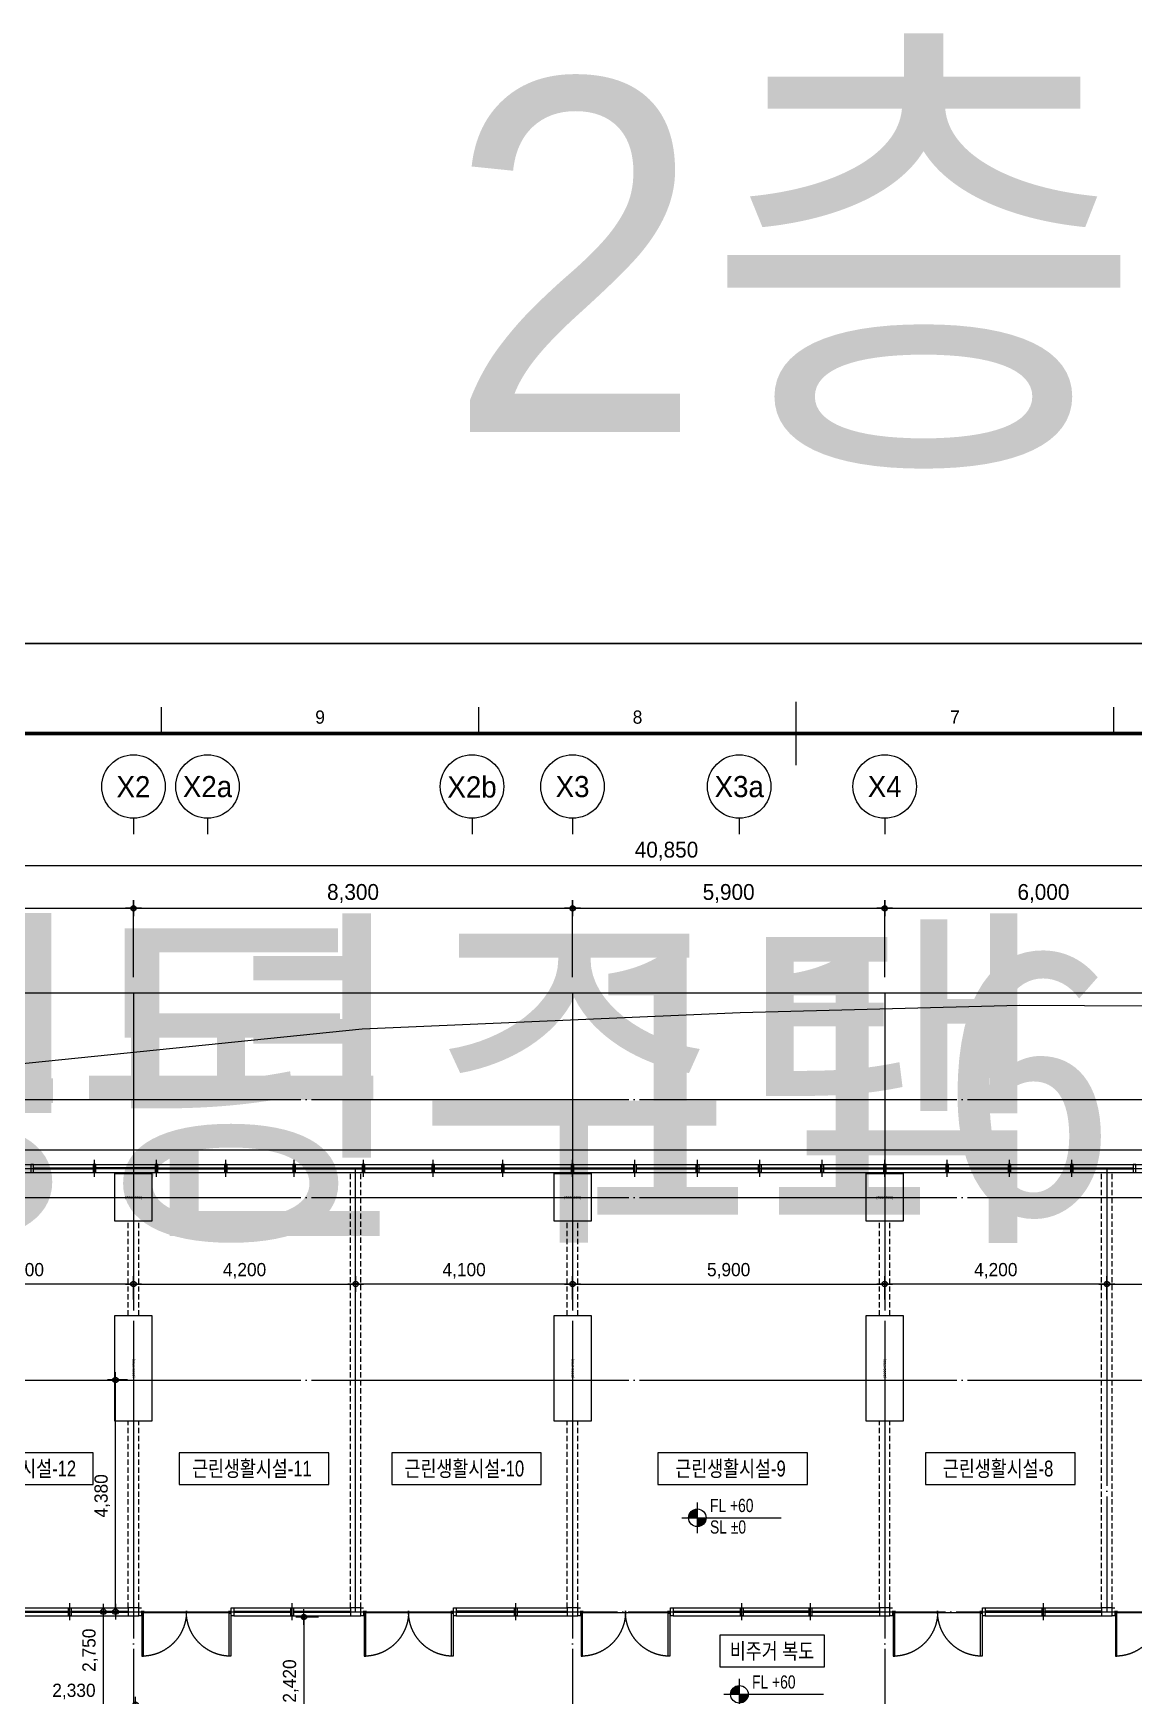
# Model space of a CAD drawing. Header units: millimetres. Extents: x 0 to 1390178, y 0 to 110113.
# Drawn here: x 531578 to 552380, y 39513 to 70935 of the extents above; entities that cross this region are included whole.
import ezdxf
from ezdxf.enums import TextEntityAlignment as Align
from ezdxf.xclip import XClip

# ---------------------------------------------------------------- set-up
doc = ezdxf.new("R2018")
doc.units = ezdxf.units.MM
doc.header["$LTSCALE"] = 100
doc.header["$XCLIPFRAME"] = 0
for name, pattern in [('X - 평면도$0$CEN', [62, 60, -1, 0, -1]), ('X - 평면도$0$H1', [1, 0.5, -0.5]), ('X - 평면도$0$HID', [1.5, 1, -0.5])]:
    doc.linetypes.add(name, pattern=pattern)
doc.layers.get('DEFPOINTS').update_dxf_attribs({"color": 145})
for name, color, linetype in [('AA-MKXM', 7, 'Continuous'), ('AA-MKXS', 7, 'Continuous'), ('AA-XXXX-DIMS', 7, 'Continuous'), ('AA-XXXX-SYMB', 7, 'Continuous'), ('AA-XXXX-TEXT', 3, 'Continuous'), ('DIM', 7, 'Continuous'), ('ROM', 7, 'Continuous'), ('X - SHEET$0$AA-BORD-FORM', 7, 'Continuous'), ('X - SHEET$0$AA-BORD-TEXT', 3, 'Continuous'), ('X - 평면도$0$A-CEN', 1, 'X - 평면도$0$CEN'), ('X - 평면도$0$A-grid', 7, 'Continuous'), ('X - 평면도$0$AA-DWXM-WIND', 4, 'Continuous'), ('X - 평면도$0$AA-EL-PCN8', 8, 'Continuous'), ('X - 평면도$0$AA-WAXM-CONC', 2, 'Continuous'), ('X - 평면도$0$AA-XXXX-CNTL', 1, 'X - 평면도$0$CEN'), ('X - 평면도$0$CEN', 1, 'X - 평면도$0$CEN'), ('X - 평면도$0$칸막이', 7, 'X - 평면도$0$HID')]:
    doc.layers.add(name, color=color, linetype=linetype)
doc.layers.add('X - 평면도$0$A-door', color=4, linetype='Continuous', lineweight=25)
doc.layers.add('X - 평면도$0$DEFPOINT', color=163, linetype='Continuous', plot=False)
doc.styles.add('HAUD01', font='Dotum.ttf')
doc.styles.get("Standard").update_dxf_attribs({"font": 'Dotum.ttf'})
doc.styles.add('X - SHEET$0$HAUD01', font='Dotum.ttf')
doc.styles.add('X - 평면도$0$STANDARD', font='Dotum.ttf')
doc.dimstyles.new('HAUD-100', dxfattribs={"dimscale": 100, "dimtxt": 3, "dimasz": 1, "dimexe": 0, "dimexo": 3, "dimgap": 1, "dimtad": 1, "dimdec": 0, "dimdsep": 46, "dimlunit": 6, "dimtxsty": 'HAUD01', "dimblk": 'DIMDOT', "dimcen": 2.5, "dimdle": 1.5, "dimclrd": 7, "dimclre": 7, "dimclrt": 3, "dimadec": 0, "dimazin": 0, "dimtfac": 1, "dimtdec": 0, "dimtix": 1, "dimtmove": 2, "dimatfit": 3, "dimfxl": 1, "dimtvp": 1, "dimtolj": 1, "dimtzin": 0, "dimarcsym": 0})
doc.dimstyles.new('HAUD-80', dxfattribs={"dimscale": 100, "dimtxt": 2.5, "dimasz": 0.5, "dimexe": 0, "dimexo": 1.5, "dimgap": 1, "dimtad": 1, "dimdec": 0, "dimdsep": 46, "dimlunit": 6, "dimtxsty": 'HAUD01', "dimblk": 'Z_DOT', "dimcen": 2.5, "dimdle": 1.5, "dimclrd": 7, "dimclre": 7, "dimclrt": 4, "dimadec": 0, "dimazin": 0, "dimtfac": 1, "dimtdec": 0, "dimtix": 1, "dimtmove": 2, "dimatfit": 3, "dimfxl": 1, "dimtvp": 1, "dimtolj": 1, "dimtzin": 0, "dimarcsym": 0})

# ---------------------------------------------------------------- blocks, each defined once
blk = doc.blocks.new('X - SHEET$0$HAUDsheetV')
at = {"layer": 'X - SHEET$0$AA-BORD-FORM', "color": 2}
for p, q in [((301, 577), (301, 582)), ((361, 577), (361, 582)), ((421, 571), (421, 583)), ((481, 577), (481, 582))]:
    blk.add_line(p, q, dxfattribs=at)
at = {"layer": 'X - SHEET$0$AA-BORD-FORM', "color": 1}
blk.add_lwpolyline([(1, 0), (841, 0), (841, 594), (1, 594)], close=True, dxfattribs=at)
at = {"layer": 'X - SHEET$0$AA-BORD-FORM', "color": 2, "const_width": 0.682}
blk.add_lwpolyline([(21, 17), (21, 577), (821, 577), (821, 17)], close=True, dxfattribs=at)
at = {"layer": 'X - SHEET$0$AA-BORD-TEXT', "color": 7, "style": 'X - SHEET$0$HAUD01'}
for s, p in [('9', (331, 580.1)), ('8', (391, 580.1)), ('7', (451, 580.1))]:
    blk.add_text(s, height=2.5, dxfattribs=at).set_placement(p, align=Align.MIDDLE_CENTER)
at = {"layer": 'X - SHEET$0$AA-BORD-TEXT', "color": 3, "style": 'X - SHEET$0$HAUD01'}
for tag, p in [('PJCode', (786, 567.94)), ('작성자', (786.11, 194.82)), ('검토자', (786.11, 181.82)), ('최종검토자', (786.11, 168.82)), ('승인자', (786.11, 155.82)), ('일자', (786.83, 144.02)), ('개정번호', (812, 65.92))]:
    blk.add_attdef(tag, text='', height=3, dxfattribs=at).set_placement(p, align=Align.MIDDLE_CENTER)
at = {"layer": 'X - SHEET$0$AA-BORD-TEXT', "color": 3, "lineweight": 30, "flags": 104}
blk.add_attdef('PJTitle', text='', height=4, dxfattribs=at).set_placement((787.25, 536.62), align=Align.MIDDLE_CENTER)
blk = doc.blocks.new('X - SHEET')
ref = blk.add_blockref('X - SHEET$0$HAUDsheetV', (-100, 0), dxfattribs=dict(xscale=100, yscale=100, zscale=100))
lines = blk.add_mtext('중랑구 상봉동 116-49번지 일원 2030 청년주택 \\P신축공사', dxfattribs={"layer": 'X - SHEET$0$AA-BORD-TEXT', "color": 3, "insert": (78625, 53662), "char_height": 5056.52, "attachment_point": 1})
ref.add_attrib('PJTitle', '', (78625, 53662), dxfattribs={"flags": 104}).embed_mtext(lines)
blk = doc.blocks.new('DIMDOT')
at = {"layer": 'AA-XXXX-DIMS'}
for p, q in [((-1.5, 0), (1.5, 0)), ((0, -1.5), (0, 1.5))]:
    blk.add_line(p, q, dxfattribs=at)
for radius in [0.5, 0.25]:
    blk.add_circle((0, 0), radius, dxfattribs=at)
blk = doc.blocks.new('*D341')
at = {"color": 7, "lineweight": -2, "transparency": 16777216}
for p, q in [((-41817, 35787), (-41817, 37087)), ((-41717, 37087), (-34017, 37087)), ((-33917, 35787), (-33917, 37087))]:
    blk.add_line(p, q, dxfattribs=at)
at = {"layer": 'DEFPOINTS', "color": 0, "transparency": 16777216}
for p in [(-33917, 37087), (-41817, 35487, 0), (-33917, 35487, 0)]:
    blk.add_point(p, dxfattribs=at)
at = {"color": 7, "lineweight": -2, "transparency": 16777216, "xscale": 100, "yscale": 100, "zscale": 100, "rotation": 180}
blk.add_blockref('DIMDOT', (-41817, 37087), dxfattribs=at)
at = {"color": 7, "lineweight": -2, "transparency": 16777216, "xscale": 100, "yscale": 100, "zscale": 100}
blk.add_blockref('DIMDOT', (-33917, 37087), dxfattribs=at)
at = {"color": 3, "transparency": 16777216, "insert": (-37867, 37367), "char_height": 300, "attachment_point": 5, "style": 'HAUD01'}
blk.add_mtext('\\A1;7,900', dxfattribs=at)
blk = doc.blocks.new('*D343')
at = {"color": 7, "lineweight": -2, "transparency": 16777216}
for p, q in [((-44267, 35787), (-44267, 37887)), ((-3517, 37887), (-44167, 37887)), ((-3417, 35787), (-3417, 37887))]:
    blk.add_line(p, q, dxfattribs=at)
at = {"layer": 'DEFPOINTS', "color": 0, "transparency": 16777216}
for p in [(-44267, 37887), (-44267, 35487), (-3417, 35487, 0)]:
    blk.add_point(p, dxfattribs=at)
at = {"color": 7, "lineweight": -2, "transparency": 16777216, "xscale": 100, "yscale": 100, "zscale": 100, "rotation": 180}
blk.add_blockref('DIMDOT', (-44267, 37887), dxfattribs=at)
at = {"color": 7, "lineweight": -2, "transparency": 16777216, "xscale": 100, "yscale": 100, "zscale": 100}
blk.add_blockref('DIMDOT', (-3417, 37887), dxfattribs=at)
at = {"color": 3, "transparency": 16777216, "insert": (-23842, 38167), "char_height": 300, "attachment_point": 5, "style": 'HAUD01'}
blk.add_mtext('\\A1;40,850', dxfattribs=at)
blk = doc.blocks.new('*D344')
at = {"color": 7, "lineweight": -2, "transparency": 16777216}
for p, q in [((-33917, 35787), (-33917, 37087)), ((-33817, 37087), (-25717, 37087)), ((-25617, 35787), (-25617, 37087))]:
    blk.add_line(p, q, dxfattribs=at)
at = {"layer": 'DEFPOINTS', "color": 0, "transparency": 16777216}
for p in [(-25617, 37087), (-33917, 35487, 0), (-25617, 35487, 0)]:
    blk.add_point(p, dxfattribs=at)
at = {"color": 7, "lineweight": -2, "transparency": 16777216, "xscale": 100, "yscale": 100, "zscale": 100, "rotation": 180}
blk.add_blockref('DIMDOT', (-33917, 37087), dxfattribs=at)
at = {"color": 7, "lineweight": -2, "transparency": 16777216, "xscale": 100, "yscale": 100, "zscale": 100}
blk.add_blockref('DIMDOT', (-25617, 37087), dxfattribs=at)
at = {"color": 3, "transparency": 16777216, "insert": (-29767, 37367), "char_height": 300, "attachment_point": 5, "style": 'HAUD01'}
blk.add_mtext('\\A1;8,300', dxfattribs=at)
blk = doc.blocks.new('*D345')
at = {"color": 7, "lineweight": -2, "transparency": 16777216}
for p, q in [((-25617, 35787), (-25617, 37087)), ((-25517, 37087), (-19817, 37087)), ((-19717, 35787), (-19717, 37087))]:
    blk.add_line(p, q, dxfattribs=at)
at = {"layer": 'DEFPOINTS', "color": 0, "transparency": 16777216}
for p in [(-19717, 37087), (-25617, 35487, 0), (-19717, 35487, 0)]:
    blk.add_point(p, dxfattribs=at)
at = {"color": 7, "lineweight": -2, "transparency": 16777216, "xscale": 100, "yscale": 100, "zscale": 100, "rotation": 180}
blk.add_blockref('DIMDOT', (-25617, 37087), dxfattribs=at)
at = {"color": 7, "lineweight": -2, "transparency": 16777216, "xscale": 100, "yscale": 100, "zscale": 100}
blk.add_blockref('DIMDOT', (-19717, 37087), dxfattribs=at)
at = {"color": 3, "transparency": 16777216, "insert": (-22667, 37367), "char_height": 300, "attachment_point": 5, "style": 'HAUD01'}
blk.add_mtext('\\A1;5,900', dxfattribs=at)
blk = doc.blocks.new('*D346')
at = {"color": 7, "lineweight": -2, "transparency": 16777216}
for p, q in [((-19717, 35787), (-19717, 37087)), ((-19617, 37087), (-13817, 37087)), ((-13717, 35787), (-13717, 37087))]:
    blk.add_line(p, q, dxfattribs=at)
at = {"layer": 'DEFPOINTS', "color": 0, "transparency": 16777216}
for p in [(-13717, 37087), (-19717, 35487, 0), (-13717, 35487, 0)]:
    blk.add_point(p, dxfattribs=at)
at = {"color": 7, "lineweight": -2, "transparency": 16777216, "xscale": 100, "yscale": 100, "zscale": 100, "rotation": 180}
blk.add_blockref('DIMDOT', (-19717, 37087), dxfattribs=at)
at = {"color": 7, "lineweight": -2, "transparency": 16777216, "xscale": 100, "yscale": 100, "zscale": 100}
blk.add_blockref('DIMDOT', (-13717, 37087), dxfattribs=at)
at = {"color": 3, "transparency": 16777216, "insert": (-16717, 37367), "char_height": 300, "attachment_point": 5, "style": 'HAUD01'}
blk.add_mtext('\\A1;6,000', dxfattribs=at)
blk = doc.blocks.new('X - 평면도$0$2F_COL')
at = {"layer": 'X - 평면도$0$AA-WAXM-CONC'}
for points in [[(-77628, -23827), (-76928, -23827), (-76928, -24727), (-77628, -24727)], [(-69328, -23827), (-68628, -23827), (-68628, -24727), (-69328, -24727)], [(-63428, -23827), (-62728, -23827), (-62728, -24727), (-63428, -24727)], [(-77628, -26507), (-76928, -26507), (-76928, -28507), (-77628, -28507)], [(-69328, -26507), (-68628, -26507), (-68628, -28507), (-69328, -28507)], [(-63428, -26507), (-62728, -26507), (-62728, -28507), (-63428, -28507)]]:
    blk.add_lwpolyline(points, close=True, dxfattribs=at)
at = {"layer": 'X - 평면도$0$DEFPOINT', "style": 'X - 평면도$0$STANDARD'}
for p in [(-77278, -24277), (-68978, -24277), (-63079, -24276)]:
    blk.add_text('(700X900)', height=50, dxfattribs=at).set_placement(p, align=Align.MIDDLE_CENTER)
for p in [(-77278, -27507), (-68978, -27507), (-63078, -27507)]:
    blk.add_text('(2000X700)', height=50, rotation=90, dxfattribs=at).set_placement(p, align=Align.MIDDLE_CENTER)
blk = doc.blocks.new('X - 평면도$0$A$C9949ff83')
at = {"layer": 'DEFPOINTS'}
for points in [[(0, 59400), (84000, 59400), (84000, 0), (0, 0)], [(2000, 1700), (75000, 1700), (75000, 57700), (2000, 57700)]]:
    blk.add_lwpolyline(points, close=True, dxfattribs=at)
blk = doc.blocks.new('*U1016')
at = {"layer": 'X - 평면도$0$A-door', "color": 9}
for p, q in [((-850, 20), (850, 20)), ((-850, -20), (850, -20))]:
    blk.add_line(p, q, dxfattribs=at)
at = {"layer": 'X - 평면도$0$A-door', "linetype": 'X - 평면도$0$H1'}
for points in [[(-840, -25), (-840, 840), (-810, 840), (-810, -25)], [(840, -25), (840, 840), (810, 840), (810, -25)]]:
    blk.add_lwpolyline(points, close=True, dxfattribs=at)
at = {"layer": 'X - 평면도$0$A-door'}
for points in [[(-900, -75), (-850, -75), (-850, 75), (-900, 75)], [(-840, 25), (-840, -840), (-810, -840), (-810, 25)], [(840, 25), (840, -840), (810, -840), (810, 25)], [(850, 75), (850, -75), (900, -75), (900, 75)]]:
    blk.add_lwpolyline(points, close=True, dxfattribs=at)
for centre in [(-825, 0), (825, 0)]:
    blk.add_circle(centre, 5, dxfattribs=at)
at = {"layer": 'X - 평면도$0$A-door', "color": 1, "linetype": 'X - 평면도$0$H1'}
for centre, start, end in [((-840, 0), 0, 90), ((840, 0), 90, 180)]:
    blk.add_arc(centre, 840, start, end, dxfattribs=at)
at = {"layer": 'X - 평면도$0$A-door', "color": 1}
for centre, start, end in [((-840, 0), 270, 0), ((840, 0), 180, 270)]:
    blk.add_arc(centre, 840, start, end, dxfattribs=at)
blk = doc.blocks.new('X - 평면도', base_point=(-475.4, -286.7))
at = {"layer": 'DEFPOINTS'}
blk.add_lwpolyline([(783286.2, 68689.6), (844213.6, 68689.6), (844213.6, 22495.2), (783286.2, 22495.2)], close=True, dxfattribs=at)
at = {"layer": 'X - 평면도$0$A-CEN', "color": 5}
blk.add_line((783286.2, 66673.1), (844213.6, 66673.1), dxfattribs=at)
at = {"layer": 'X - 평면도$0$AA-DWXM-WIND', "color": 8}
for p, q in [((795432, 65448.1), (833312, 65448.1)), ((795432, 65298.1), (833312, 65298.1)), ((802422, 57068.1), (804622, 57068.1)), ((802422, 56918.1), (804622, 56918.1)), ((806622, 57068.1), (808822, 57068.1)), ((806622, 56918.1), (808822, 56918.1)), ((810822, 57068.1), (812922, 57068.1)), ((810822, 56918.1), (812922, 56918.1)), ((814922, 57068.1), (818822, 57068.1)), ((814922, 56918.1), (818822, 56918.1)), ((820822, 57068.1), (823022, 57068.1)), ((820822, 56918.1), (823022, 56918.1))]:
    blk.add_line(p, q, dxfattribs=at)
at = {"layer": 'X - 평면도$0$AA-DWXM-WIND'}
for p, q in [((802835.3, 65383.1), (803958.6, 65383.1)), ((802835.3, 65363.1), (803958.6, 65363.1)), ((805132, 65383.1), (804008.6, 65383.1)), ((805132, 65363.1), (804008.6, 65363.1)), ((805182, 65383.1), (806445.3, 65383.1)), ((805182, 65363.1), (806445.3, 65363.1)), ((806495.3, 65383.1), (807733.6, 65383.1)), ((806495.3, 65363.1), (807733.6, 65363.1)), ((807783.6, 65383.1), (809047, 65383.1)), ((807783.6, 65363.1), (809047, 65363.1)), ((809097, 65383.1), (810363.6, 65383.1)), ((809097, 65363.1), (810363.6, 65363.1)), ((810413.6, 65383.1), (811680.3, 65383.1)), ((810413.6, 65363.1), (811680.3, 65363.1)), ((811730.3, 65383.1), (812997, 65383.1)), ((811730.3, 65363.1), (812997, 65363.1)), ((813047, 65383.1), (814177, 65383.1)), ((813047, 65363.1), (814177, 65363.1)), ((814227, 65383.1), (815357, 65383.1)), ((814227, 65363.1), (815357, 65363.1)), ((815407, 65383.1), (816537, 65383.1)), ((815407, 65363.1), (816537, 65363.1)), ((816587, 65383.1), (817717, 65383.1)), ((816587, 65363.1), (817717, 65363.1)), ((817767, 65383.1), (818897, 65383.1)), ((817767, 65363.1), (818897, 65363.1)), ((818947, 65383.1), (821257, 65383.1)), ((818947, 65363.1), (821257, 65363.1)), ((821307, 65383.1), (822437, 65383.1)), ((821307, 65363.1), (822437, 65363.1)), ((822487, 65383.1), (823617, 65383.1)), ((822487, 65363.1), (823617, 65363.1)), ((802422, 57003.1), (803497, 57003.1)), ((802422, 56983.1), (803497, 56983.1)), ((803547, 57003.1), (804622, 57003.1)), ((803547, 56983.1), (804622, 56983.1)), ((806622, 57003.1), (807697, 57003.1)), ((806622, 56983.1), (807697, 56983.1)), ((807747, 57003.1), (808822, 57003.1)), ((807747, 56983.1), (808822, 56983.1)), ((810822, 57003.1), (811922, 57003.1)), ((811922, 57003.1), (810822, 57003.1)), ((810822, 56983.1), (811922, 56983.1)), ((811922, 56983.1), (810822, 56983.1)), ((811972, 57003.1), (812922, 57003.1)), ((811972, 56983.1), (812922, 56983.1)), ((814922, 57003.1), (816197, 57003.1)), ((814922, 56983.1), (816197, 56983.1)), ((816247, 57003.1), (817497, 57003.1)), ((817497, 57003.1), (816247, 57003.1)), ((816247, 56983.1), (817497, 56983.1)), ((817497, 56983.1), (816247, 56983.1)), ((817547, 57003.1), (818822, 57003.1)), ((817547, 56983.1), (818822, 56983.1)), ((820822, 57003.1), (821897, 57003.1)), ((821897, 57003.1), (820822, 57003.1)), ((820822, 56983.1), (821897, 56983.1)), ((821897, 56983.1), (820822, 56983.1)), ((821947, 57003.1), (823022, 57003.1)), ((823022, 57003.1), (821947, 57003.1)), ((821947, 56983.1), (823022, 56983.1)), ((823022, 56983.1), (821947, 56983.1))]:
    blk.add_line(p, q, dxfattribs=at)
for points in [[(802785.3, 65298.1), (802835.3, 65298.1), (802835.3, 65448.1), (802785.3, 65448.1)], [(803958.6, 65298.1), (804008.6, 65298.1), (804008.6, 65448.1), (803958.6, 65448.1)], [(805132, 65298.1), (805182, 65298.1), (805182, 65448.1), (805132, 65448.1)], [(806445.3, 65298.1), (806495.3, 65298.1), (806495.3, 65448.1), (806445.3, 65448.1)], [(807733.6, 65298.1), (807783.6, 65298.1), (807783.6, 65448.1), (807733.6, 65448.1)], [(809047, 65298.1), (809097, 65298.1), (809097, 65448.1), (809047, 65448.1)], [(810363.6, 65298.1), (810413.6, 65298.1), (810413.6, 65448.1), (810363.6, 65448.1)], [(811680.3, 65298.1), (811730.3, 65298.1), (811730.3, 65448.1), (811680.3, 65448.1)], [(812997, 65298.1), (813047, 65298.1), (813047, 65448.1), (812997, 65448.1)], [(814227, 65298.1), (814177, 65298.1), (814177, 65448.1), (814227, 65448.1)], [(815407, 65298.1), (815357, 65298.1), (815357, 65448.1), (815407, 65448.1)], [(816587, 65298.1), (816537, 65298.1), (816537, 65448.1), (816587, 65448.1)], [(817767, 65298.1), (817717, 65298.1), (817717, 65448.1), (817767, 65448.1)], [(818897, 65298.1), (818947, 65298.1), (818947, 65448.1), (818897, 65448.1)], [(820077, 65298.1), (820127, 65298.1), (820127, 65448.1), (820077, 65448.1)], [(821257, 65298.1), (821307, 65298.1), (821307, 65448.1), (821257, 65448.1)], [(822437, 65298.1), (822487, 65298.1), (822487, 65448.1), (822437, 65448.1)], [(823617, 65298.1), (823667, 65298.1), (823667, 65448.1), (823617, 65448.1)], [(803497, 57068.1), (803547, 57068.1), (803547, 56918.1), (803497, 56918.1)], [(804622, 56918.1), (804822, 56918.1), (804822, 57068.1), (804622, 57068.1)], [(807697, 57068.1), (807747, 57068.1), (807747, 56918.1), (807697, 56918.1)], [(808822, 56918.1), (809022, 56918.1), (809022, 57068.1), (808822, 57068.1)], [(811922, 57068.1), (811972, 57068.1), (811972, 56918.1), (811922, 56918.1)], [(812922, 56918.1), (813122, 56918.1), (813122, 57068.1), (812922, 57068.1)], [(816197, 57068.1), (816247, 57068.1), (816247, 56918.1), (816197, 56918.1)], [(817497, 57068.1), (817547, 57068.1), (817547, 56918.1), (817497, 56918.1)], [(818822, 56918.1), (819022, 56918.1), (819022, 57068.1), (818822, 57068.1)], [(821897, 57068.1), (821947, 57068.1), (821947, 56918.1), (821897, 56918.1)], [(823022, 56918.1), (823222, 56918.1), (823222, 57068.1), (823022, 57068.1)]]:
    blk.add_lwpolyline(points, close=True, dxfattribs=at)
at = {"layer": 'X - 평면도$0$AA-EL-PCN8'}
blk.add_line((795372, 65723.1), (833372, 65723.1), dxfattribs=at)
at = {"layer": 'X - 평면도$0$AA-XXXX-CNTL'}
for p, q in [((804722, 68689.6), (804722, 54243.1)), ((813022, 68689.6), (813022, 54243.1)), ((818922, 68689.6), (818922, 22495.2)), ((783286.2, 65373.1), (844213.6, 65373.1)), ((783286.2, 64823.1), (844213.6, 64823.1)), ((783286.2, 61373.1), (828572, 61373.1))]:
    blk.add_line(p, q, dxfattribs=at)
at = {"layer": 'X - 평면도$0$CEN'}
for p, q in [((808922, 56993.1), (808922, 65373.1)), ((823122, 65373.1), (823122, 56993.1)), ((795472, 56993.1), (833222, 56993.1))]:
    blk.add_line(p, q, dxfattribs=at)
at = {"layer": 'X - 평면도$0$DEFPOINT'}
for p, q in [((803983.6, 65214), (803983.6, 65536.4)), ((805157, 65214), (805157, 65536.4)), ((806470.3, 65214), (806470.3, 65536.4)), ((807758.6, 65214), (807758.6, 65536.4)), ((809072, 65214), (809072, 65536.4)), ((810388.6, 65214), (810388.6, 65536.4)), ((811705.3, 65214), (811705.3, 65536.4)), ((813022, 65214), (813022, 65536.4)), ((814202, 65214), (814202, 65536.4)), ((815382, 65214), (815382, 65536.4)), ((816562, 65214), (816562, 65536.4)), ((817742, 65214), (817742, 65536.4)), ((818922, 65214), (818922, 65536.4)), ((820102, 65214), (820102, 65536.4)), ((821282, 65214), (821282, 65536.4)), ((822462, 65214), (822462, 65536.4)), ((803522, 56834), (803522, 57156.4)), ((807722, 56834), (807722, 57156.4)), ((811947, 56834), (811947, 57156.4)), ((816222, 56834), (816222, 57156.4)), ((817522, 56834), (817522, 57156.4)), ((821922, 56834), (821922, 57156.4))]:
    blk.add_line(p, q, dxfattribs=at)
blk.add_lwpolyline([(838640.5, 68365.6), (821472.6, 68450.8), (816191.2, 68315.3), (809042.1, 68006.8), (790833.1, 66148.4), (790521.2, 57737.5), (790473, 49209.6), (789931.7, 42085), (788804.5, 24415.6), (788582.9, 17927.4), (799789, 17869.8), (800018.4, 24614.7), (818441.5, 24941.8), (817930.2, 30624.5), (838639.2, 33202.2)], close=True, dxfattribs=at)
at = {"layer": 'X - 평면도$0$칸막이'}
for p, q in [((808822, 57068.1), (808822, 65273.1)), ((809022, 57068.1), (809022, 65273.1)), ((823022, 57068.1), (823022, 65273.1)), ((823222, 57068.1), (823222, 65273.1)), ((804622, 62593.1), (804622, 64373.1)), ((804822, 62593.1), (804822, 64373.1)), ((812922, 62593.1), (812922, 64373.1)), ((813122, 62593.1), (813122, 64373.1)), ((818822, 62593.1), (818822, 64373.1)), ((819022, 62593.1), (819022, 64373.1)), ((804622, 57068.1), (804622, 60593.1)), ((804822, 57068.1), (804822, 60593.1)), ((812922, 57068.1), (812922, 60593.1)), ((813122, 57068.1), (813122, 60593.1)), ((818822, 57068.1), (818822, 60593.1)), ((819022, 57068.1), (819022, 60593.1))]:
    blk.add_line(p, q, dxfattribs=at)
for name, p in [('X - 평면도$0$A$C9949ff83', (775249.9, 15892.4)), ('X - 평면도$0$2F_COL', (882000, 89100))]:
    blk.add_blockref(name, p)
at = {"layer": 'X - 평면도$0$A-grid'}
ref = blk.add_blockref('*U1016', (805722, 56993.1), dxfattribs=dict(at, xscale=-1))
XClip(ref).set_block_clipping_path([(905, 80), (850, 80), (850, 20), (-845.0000000153, 19.9999999999), (-845, 79.9999999999), (-905, 79.9999999999), (-905, -80.0000000001), (-845.0000000154, -80), (-845.0000000146, -845.0000000156), (845.0000000147, -845.0000000154), (845.0000000147, -80), (905, -80)])
ref = blk.add_blockref('*U1016', (809922, 56993.1), dxfattribs=dict(at, xscale=-1))
XClip(ref).set_block_clipping_path([(905, 80), (850, 80), (850, 20), (-845.0000000153, 19.9999999999), (-845, 79.9999999999), (-905, 79.9999999999), (-905, -80.0000000001), (-845.0000000154, -80), (-845.0000000146, -845.0000000156), (845.0000000147, -845.0000000154), (845.0000000147, -80), (905, -80)])
ref = blk.add_blockref('*U1016', (814022, 56993.1), dxfattribs=dict(at, xscale=-1))
XClip(ref).set_block_clipping_path([(905, 80), (850, 80), (850, 20), (-845.0000000153, 19.9999999999), (-845, 79.9999999999), (-905, 79.9999999999), (-905, -80.0000000001), (-845.0000000154, -80), (-845.0000000146, -845.0000000156), (845.0000000147, -845.0000000154), (845.0000000147, -80), (905, -80)])
ref = blk.add_blockref('*U1016', (819922, 56993.1), dxfattribs=dict(at, xscale=-1))
XClip(ref).set_block_clipping_path([(905, 80), (850, 80), (850, 20), (-845.0000000153, 19.9999999999), (-845, 79.9999999999), (-905, 79.9999999999), (-905, -80.0000000001), (-845.0000000154, -80), (-845.0000000146, -845.0000000156), (845.0000000147, -845.0000000154), (845.0000000147, -80), (905, -80)])
ref = blk.add_blockref('*U1016', (824122, 56993.1), dxfattribs=dict(at, xscale=-1))
XClip(ref).set_block_clipping_path([(905, 80), (850, 80), (850, 20), (-845.0000000153, 19.9999999999), (-845, 79.9999999999), (-905, 79.9999999999), (-905, -80.0000000001), (-845.0000000154, -80), (-845.0000000146, -845.0000000156), (845.0000000147, -845.0000000154), (845.0000000147, -80), (905, -80)])
blk = doc.blocks.new('Z_DOT')
at = {"layer": 'DIM', "color": 0}
for p, q in [((-3, 0), (3, 0)), ((0, -3), (0, 3))]:
    blk.add_line(p, q, dxfattribs=at)
for radius in [1.05, 0.525]:
    blk.add_circle((0, 0), radius, dxfattribs=at)
blk = doc.blocks.new('*D394')
at = {"layer": 'DEFPOINTS', "color": 0, "transparency": 16777216}
for p in [(556072, 47295), (551872, 46852), (556072, 46852)]:
    blk.add_point(p, dxfattribs=at)
at = {"layer": 'DIM', "color": 7, "lineweight": -2, "transparency": 16777216}
for p, q in [((551872, 47002), (551872, 47295)), ((551922, 47295), (556022, 47295)), ((556072, 47002), (556072, 47295))]:
    blk.add_line(p, q, dxfattribs=at)
at = {"layer": 'DIM', "color": 7, "lineweight": -2, "transparency": 16777216, "xscale": 50, "yscale": 50, "zscale": 50, "rotation": 180}
blk.add_blockref('Z_DOT', (551872, 47295), dxfattribs=at)
at = {"layer": 'DIM', "color": 7, "lineweight": -2, "transparency": 16777216, "xscale": 50, "yscale": 50, "zscale": 50}
blk.add_blockref('Z_DOT', (556072, 47295), dxfattribs=at)
at = {"layer": 'DIM', "color": 4, "transparency": 16777216, "insert": (553972, 47544), "char_height": 250, "attachment_point": 5, "style": 'HAUD01'}
blk.add_mtext('\\A1;4,200', dxfattribs=at)
blk = doc.blocks.new('*D395')
at = {"layer": 'DEFPOINTS', "color": 0, "transparency": 16777216}
for p in [(547672, 47295), (547672, 46852), (551872, 46852)]:
    blk.add_point(p, dxfattribs=at)
at = {"layer": 'DIM', "color": 7, "lineweight": -2, "transparency": 16777216}
for p, q in [((547672, 47002), (547672, 47295)), ((551822, 47295), (547722, 47295)), ((551872, 47002), (551872, 47295))]:
    blk.add_line(p, q, dxfattribs=at)
at = {"layer": 'DIM', "color": 7, "lineweight": -2, "transparency": 16777216, "xscale": 50, "yscale": 50, "zscale": 50, "rotation": 180}
blk.add_blockref('Z_DOT', (547672, 47295), dxfattribs=at)
at = {"layer": 'DIM', "color": 7, "lineweight": -2, "transparency": 16777216, "xscale": 50, "yscale": 50, "zscale": 50}
blk.add_blockref('Z_DOT', (551872, 47295), dxfattribs=at)
at = {"layer": 'DIM', "color": 4, "transparency": 16777216, "insert": (549772, 47544), "char_height": 250, "attachment_point": 5, "style": 'HAUD01'}
blk.add_mtext('\\A1;4,200', dxfattribs=at)
blk = doc.blocks.new('*D396')
at = {"layer": 'DEFPOINTS', "color": 0, "transparency": 16777216}
for p in [(547672, 47295), (541772, 46852), (547672, 46852)]:
    blk.add_point(p, dxfattribs=at)
at = {"layer": 'DIM', "color": 7, "lineweight": -2, "transparency": 16777216}
for p, q in [((541772, 47002), (541772, 47295)), ((541822, 47295), (547622, 47295)), ((547672, 47002), (547672, 47295))]:
    blk.add_line(p, q, dxfattribs=at)
at = {"layer": 'DIM', "color": 7, "lineweight": -2, "transparency": 16777216, "xscale": 50, "yscale": 50, "zscale": 50, "rotation": 180}
blk.add_blockref('Z_DOT', (541772, 47295), dxfattribs=at)
at = {"layer": 'DIM', "color": 7, "lineweight": -2, "transparency": 16777216, "xscale": 50, "yscale": 50, "zscale": 50}
blk.add_blockref('Z_DOT', (547672, 47295), dxfattribs=at)
at = {"layer": 'DIM', "color": 4, "transparency": 16777216, "insert": (544722, 47544), "char_height": 250, "attachment_point": 5, "style": 'HAUD01'}
blk.add_mtext('\\A1;5,900', dxfattribs=at)
blk = doc.blocks.new('*D397')
at = {"layer": 'DEFPOINTS', "color": 0, "transparency": 16777216}
for p in [(537672, 47295), (537672, 46852), (541772, 46852)]:
    blk.add_point(p, dxfattribs=at)
at = {"layer": 'DIM', "color": 7, "lineweight": -2, "transparency": 16777216}
for p, q in [((537672, 47002), (537672, 47295)), ((541722, 47295), (537722, 47295)), ((541772, 47002), (541772, 47295))]:
    blk.add_line(p, q, dxfattribs=at)
at = {"layer": 'DIM', "color": 7, "lineweight": -2, "transparency": 16777216, "xscale": 50, "yscale": 50, "zscale": 50, "rotation": 180}
blk.add_blockref('Z_DOT', (537672, 47295), dxfattribs=at)
at = {"layer": 'DIM', "color": 7, "lineweight": -2, "transparency": 16777216, "xscale": 50, "yscale": 50, "zscale": 50}
blk.add_blockref('Z_DOT', (541772, 47295), dxfattribs=at)
at = {"layer": 'DIM', "color": 4, "transparency": 16777216, "insert": (539722, 47544), "char_height": 250, "attachment_point": 5, "style": 'HAUD01'}
blk.add_mtext('\\A1;4,100', dxfattribs=at)
blk = doc.blocks.new('*D398')
at = {"layer": 'DEFPOINTS', "color": 0, "transparency": 16777216}
for p in [(537672, 47295), (533472, 46852), (537672, 46852)]:
    blk.add_point(p, dxfattribs=at)
at = {"layer": 'DIM', "color": 7, "lineweight": -2, "transparency": 16777216}
for p, q in [((533472, 47002), (533472, 47295)), ((533522, 47295), (537622, 47295)), ((537672, 47002), (537672, 47295))]:
    blk.add_line(p, q, dxfattribs=at)
at = {"layer": 'DIM', "color": 7, "lineweight": -2, "transparency": 16777216, "xscale": 50, "yscale": 50, "zscale": 50, "rotation": 180}
blk.add_blockref('Z_DOT', (533472, 47295), dxfattribs=at)
at = {"layer": 'DIM', "color": 7, "lineweight": -2, "transparency": 16777216, "xscale": 50, "yscale": 50, "zscale": 50}
blk.add_blockref('Z_DOT', (537672, 47295), dxfattribs=at)
at = {"layer": 'DIM', "color": 4, "transparency": 16777216, "insert": (535572, 47544), "char_height": 250, "attachment_point": 5, "style": 'HAUD01'}
blk.add_mtext('\\A1;4,200', dxfattribs=at)
blk = doc.blocks.new('*D399')
at = {"layer": 'DEFPOINTS', "color": 0, "transparency": 16777216}
for p in [(529272, 47295), (529272, 46852), (533472, 46852)]:
    blk.add_point(p, dxfattribs=at)
at = {"layer": 'DIM', "color": 7, "lineweight": -2, "transparency": 16777216}
for p, q in [((529272, 47002), (529272, 47295)), ((533422, 47295), (529322, 47295)), ((533472, 47002), (533472, 47295))]:
    blk.add_line(p, q, dxfattribs=at)
at = {"layer": 'DIM', "color": 7, "lineweight": -2, "transparency": 16777216, "xscale": 50, "yscale": 50, "zscale": 50, "rotation": 180}
blk.add_blockref('Z_DOT', (529272, 47295), dxfattribs=at)
at = {"layer": 'DIM', "color": 7, "lineweight": -2, "transparency": 16777216, "xscale": 50, "yscale": 50, "zscale": 50}
blk.add_blockref('Z_DOT', (533472, 47295), dxfattribs=at)
at = {"layer": 'DIM', "color": 4, "transparency": 16777216, "insert": (531372, 47544), "char_height": 250, "attachment_point": 5, "style": 'HAUD01'}
blk.add_mtext('\\A1;4,200', dxfattribs=at)
blk = doc.blocks.new('C1E7A367F')
at = {"layer": 'AA-XXXX-SYMB'}
h = blk.add_hatch(color=256, dxfattribs=at)
h.paths.add_polyline_path([(-800, 0), (0, 0), (0, 800, 0.4142136)])
h.paths.add_polyline_path([(0, 0), (0, -800, 0.4142136), (800, 0)])
for p, q in [((0, -1400), (0, 1400)), ((-1400, 0), (7614, 0))]:
    blk.add_line(p, q, dxfattribs=at)
blk.add_circle((0, 0), 800, dxfattribs=at)
blk = doc.blocks.new('*D406')
at = {"layer": 'DEFPOINTS', "color": 0, "transparency": 16777216}
for p in [(537122, 41001), (536694, 38581), (537122, 38581)]:
    blk.add_point(p, dxfattribs=at)
at = {"layer": 'DIM', "color": 7, "lineweight": -2, "transparency": 16777216}
for p, q in [((536972, 41001), (536694, 41001)), ((536694, 40951), (536694, 38631)), ((536972, 38581), (536694, 38581))]:
    blk.add_line(p, q, dxfattribs=at)
at = {"layer": 'DIM', "color": 7, "lineweight": -2, "transparency": 16777216, "xscale": 50, "yscale": 50, "zscale": 50}
for p, rotation in [((536694, 41001), 90), ((536694, 38581), 270)]:
    blk.add_blockref('Z_DOT', p, dxfattribs=dict(at, rotation=rotation))
at = {"layer": 'DIM', "color": 4, "transparency": 16777216, "insert": (536445, 39791), "char_height": 250, "attachment_point": 5, "rotation": 90, "style": 'HAUD01'}
blk.add_mtext('\\A1;2,420', dxfattribs=at)
blk = doc.blocks.new('*D411')
at = {"layer": 'DEFPOINTS', "color": 0, "transparency": 16777216}
for p in [(533512, 39344), (531182, 38421), (533512, 38421)]:
    blk.add_point(p, dxfattribs=at)
at = {"layer": 'DIM', "color": 7, "lineweight": -2, "transparency": 16777216}
for p, q in [((531182, 38571), (531182, 39344)), ((531232, 39344), (533462, 39344)), ((533512, 38571), (533512, 39344))]:
    blk.add_line(p, q, dxfattribs=at)
at = {"layer": 'DIM', "color": 7, "lineweight": -2, "transparency": 16777216, "xscale": 50, "yscale": 50, "zscale": 50, "rotation": 180}
blk.add_blockref('Z_DOT', (531182, 39344), dxfattribs=at)
at = {"layer": 'DIM', "color": 7, "lineweight": -2, "transparency": 16777216, "xscale": 50, "yscale": 50, "zscale": 50}
blk.add_blockref('Z_DOT', (533512, 39344), dxfattribs=at)
at = {"layer": 'DIM', "color": 4, "transparency": 16777216, "insert": (532347, 39593), "char_height": 250, "attachment_point": 5, "style": 'HAUD01'}
blk.add_mtext('\\A1;2,330', dxfattribs=at)
blk = doc.blocks.new('*D443')
at = {"layer": 'DEFPOINTS', "color": 0, "transparency": 16777216}
for p in [(532903, 41101), (533512, 41101), (533512, 38351)]:
    blk.add_point(p, dxfattribs=at)
at = {"layer": 'DIM', "color": 7, "lineweight": -2, "transparency": 16777216}
for p, q in [((533362, 41101), (532903, 41101)), ((532903, 38401), (532903, 41051)), ((533362, 38351), (532903, 38351))]:
    blk.add_line(p, q, dxfattribs=at)
at = {"layer": 'DIM', "color": 7, "lineweight": -2, "transparency": 16777216, "xscale": 50, "yscale": 50, "zscale": 50}
for p, rotation in [((532903, 41101), 90), ((532903, 38351), 270)]:
    blk.add_blockref('Z_DOT', p, dxfattribs=dict(at, rotation=rotation))
at = {"layer": 'DIM', "color": 4, "transparency": 16777216, "insert": (532654, 40373), "char_height": 250, "attachment_point": 5, "rotation": 90, "style": 'HAUD01'}
blk.add_mtext('\\A1;2,750', dxfattribs=at)
blk = doc.blocks.new('*D444')
at = {"layer": 'DEFPOINTS', "color": 0, "transparency": 16777216}
for p in [(533132, 45481), (533512, 45481, 0), (533512, 41101)]:
    blk.add_point(p, dxfattribs=at)
at = {"layer": 'DIM', "color": 7, "lineweight": -2, "transparency": 16777216}
for p, q in [((533362, 45481), (533132, 45481)), ((533132, 41151), (533132, 45431)), ((533362, 41101), (533132, 41101))]:
    blk.add_line(p, q, dxfattribs=at)
at = {"layer": 'DIM', "color": 7, "lineweight": -2, "transparency": 16777216, "xscale": 50, "yscale": 50, "zscale": 50}
for p, rotation in [((533132, 45481), 90), ((533132, 41101), 270)]:
    blk.add_blockref('Z_DOT', p, dxfattribs=dict(at, rotation=rotation))
at = {"layer": 'DIM', "color": 4, "transparency": 16777216, "insert": (532883, 43291), "char_height": 250, "attachment_point": 5, "rotation": 90, "style": 'HAUD01'}
blk.add_mtext('\\A1;4,380', dxfattribs=at)
blk = doc.blocks.new('지상부 치수 1')
at = {"layer": 'DIM'}
for p, q in [((-33917.2, 38787.4, 0), (-33917.2, 38487.4, 0)), ((-32517.2, 38787.4), (-32517.2, 38487.4)), ((-27517.2, 38787.4), (-27517.2, 38487.4)), ((-25617.2, 38787.4, 0), (-25617.2, 38487.4, 0)), ((-22467.2, 38787.4), (-22467.2, 38487.4)), ((-19717.2, 38787.4, 0), (-19717.2, 38487.4, 0))]:
    blk.add_line(p, q, dxfattribs=at)
for centre in [(-33917.2, 39387.4, 0), (-32517.2, 39387.4), (-27517.2, 39387.4), (-25617.2, 39387.4, 0), (-22467.2, 39387.4), (-19717.2, 39387.4, 0)]:
    blk.add_circle(centre, 600, dxfattribs=at)
at = {"layer": 'DIM', "style": 'HAUD01'}
for s, p in [('X2a', (-32517.2, 39387.4)), ('X2b', (-27517.2, 39387.4)), ('X3', (-25617.2, 39387.4, 0)), ('X3a', (-22467.2, 39387.4)), ('X2', (-33917.2, 39387.4, 0)), ('X4', (-19717.2, 39387.4, 0))]:
    blk.add_text(s, height=400, dxfattribs=at).set_placement(p, align=Align.MIDDLE)
dim = blk.add_linear_dim(base=(-44267.3, 37887.4, 0), p1=(-3417.3, 35487.4), p2=(-44267.3, 35487.4, 0), dimstyle='HAUD-100')
dim.commit()
dim.dimension.update_dxf_attribs({"geometry": '*D343', "text_midpoint": (-23842.3, 38166.5, 0)})
for base, p1, p2, picture, middle in [((-33917.2, 37087.4, 0), (-41817.2, 35487.4), (-33917.2, 35487.4), '*D341', (-37867.2, 37366.5, 0)), ((-25617.2, 37087.4, 0), (-33917.2, 35487.4), (-25617.2, 35487.4), '*D344', (-29767.2, 37366.5, 0)), ((-19717.2, 37087.4, 0), (-25617.2, 35487.4), (-19717.2, 35487.4), '*D345', (-22667.2, 37366.5, 0)), ((-13717.2, 37087.4, 0), (-19717.2, 35487.4), (-13717.2, 35487.4), '*D346', (-16717.2, 37366.5, 0))]:
    dim = blk.add_linear_dim(base=base, p1=p1, p2=p2, angle=180, dimstyle='HAUD-100')
    dim.commit()
    dim.dimension.update_dxf_attribs({"geometry": picture, "text_midpoint": middle})

msp = doc.modelspace()

# ---------------------------------------------------------------- block references
ref = msp.add_blockref('X - 평면도', (-271725.3, -16179.1))
XClip(ref).set_block_clipping_path([(775249.9173510048, 15892.4063044167), (859249.9173510048, 75292.4063044167)])

# ---------------------------------------------------------------- texts
at = {"layer": 'AA-MKXM', "style": 'HAUD01'}
msp.add_text('2층', height=6666.67, dxfattribs=at).set_placement((546000, 66730), align=Align.MIDDLE_CENTER)

# ---------------------------------------------------------------- next in the draw order: linework, layer by layer
at = {"layer": 'ROM', "color": 0, "linetype": 'Continuous'}
for points in [[(529885.2, 43507.3), (532711.7, 43507.3), (532711.7, 44107.3), (529885.2, 44107.3)], [(534338.7, 43507.3), (537165.3, 43507.3), (537165.3, 44107.3), (534338.7, 44107.3)], [(538354.8, 43507.3), (541181.3, 43507.3), (541181.3, 44107.3), (538354.8, 44107.3)], [(543385.8, 43507.3), (546212.3, 43507.3), (546212.3, 44107.3), (543385.8, 44107.3)], [(548443.3, 43507.3), (551269.8, 43507.3), (551269.8, 44107.3), (548443.3, 44107.3)], [(544555.8, 40057.7), (546532.5, 40057.7), (546532.5, 40657.7), (544555.8, 40657.7)]]:
    msp.add_lwpolyline(points, close=True, dxfattribs=at)

# ---------------------------------------------------------------- next in the draw order: block references
for name, p in [('X - SHEET', (336000, 0)), ('X - SHEET', (420000, 0)), ('X - SHEET', (504000, 0)), ('지상부 치수 1', (567389.3, 17309.8))]:
    msp.add_blockref(name, p)
at = {"layer": 'AA-MKXS', "xscale": 0.2083333330228925, "yscale": 0.2083333330228925, "zscale": 0.2083333330228925}
for p in [(544130.5, 42876.1), (544925.8, 39539.8)]:
    msp.add_blockref('C1E7A367F', p, dxfattribs=at)

# ---------------------------------------------------------------- next in the draw order: texts
at = {"layer": 'AA-XXXX-TEXT', "style": 'HAUD01', "width": 0.8}
for s, p in [('근린생활시설-12', (531257.9, 43807.3)), ('근린생활시설-11', (535711.4, 43807.3)), ('근린생활시설-10', (539727.4, 43807.3)), ('근린생활시설-9', (544758.5, 43807.3)), ('근린생활시설-8', (549815.9, 43807.3)), ('비주거 복도', (545541.8, 40357.7))]:
    msp.add_text(s, height=300, dxfattribs=at).set_placement(p, align=Align.MIDDLE_CENTER)
for s, p in [('FL +60', (544369.5, 42909.5)), ('SL ±0', (544369.5, 42502.7)), ('FL +60', (545164.8, 39573.1))]:
    msp.add_text(s, height=250, dxfattribs=at).set_placement(p, align=Align.BOTTOM_LEFT)

# ---------------------------------------------------------------- next in the draw order: dimensions: what is measured, and where the dimension line sits
at = {"layer": 'DIM'}
for base, p1, p2, angle, picture, middle in [((529272.1, 47294.7), (533472.1, 46851.9), (529272.1, 46851.9), 180, '*D399', (531372.1, 47544)), ((537672.1, 47294.7), (541772.1, 46851.9), (537672.1, 46851.9), 180, '*D397', (539722.1, 47544)), ((547672.1, 47294.7), (551872.1, 46851.9), (547672.1, 46851.9), 180, '*D395', (549772.1, 47544)), ((533132.4, 45480.7), (533512.1, 41100.7), (533512.1, 45480.7, 0), 90, '*D444', (532883.2, 43290.7))]:
    dim = msp.add_linear_dim(base=base, p1=p1, p2=p2, angle=angle, dimstyle='HAUD-80', dxfattribs=at)
    dim.commit()
    dim.dimension.update_dxf_attribs({"geometry": picture, "text_midpoint": middle})
for base, p1, p2, picture, middle in [((537672.1, 47294.7), (533472.1, 46851.9), (537672.1, 46851.9), '*D398', (535572.1, 47544)), ((547672.1, 47294.7), (541772.1, 46851.9), (547672.1, 46851.9), '*D396', (544722.1, 47544)), ((556072.1, 47294.7), (551872.1, 46851.9), (556072.1, 46851.9), '*D394', (553972.1, 47544)), ((533512.1, 39343.7), (531182.1, 38420.7), (533512.1, 38420.7), '*D411', (532347.1, 39592.9))]:
    dim = msp.add_linear_dim(base=base, p1=p1, p2=p2, dimstyle='HAUD-80', dxfattribs=at)
    dim.commit()
    dim.dimension.update_dxf_attribs({"geometry": picture, "text_midpoint": middle})
dim = msp.add_linear_dim(base=(532902.8, 41100.7), p1=(533512.1, 38350.7), p2=(533512.1, 41100.7), angle=90, dimstyle='HAUD-80', dxfattribs=at)
dim.commit()
dim.dimension.update_dxf_attribs({"geometry": '*D443', "text_midpoint": (532653.6, 40372.8), "dimtype": 160})
dim = msp.add_aligned_dim(p1=(537122.1, 41000.7), p2=(537122.1, 38580.7), distance=-427.8, dimstyle='HAUD-80', dxfattribs=at)
dim.commit()
dim.dimension.update_dxf_attribs({"geometry": '*D406', "text_midpoint": (536445, 39790.7)})

doc.saveas('drawing.dxf')
